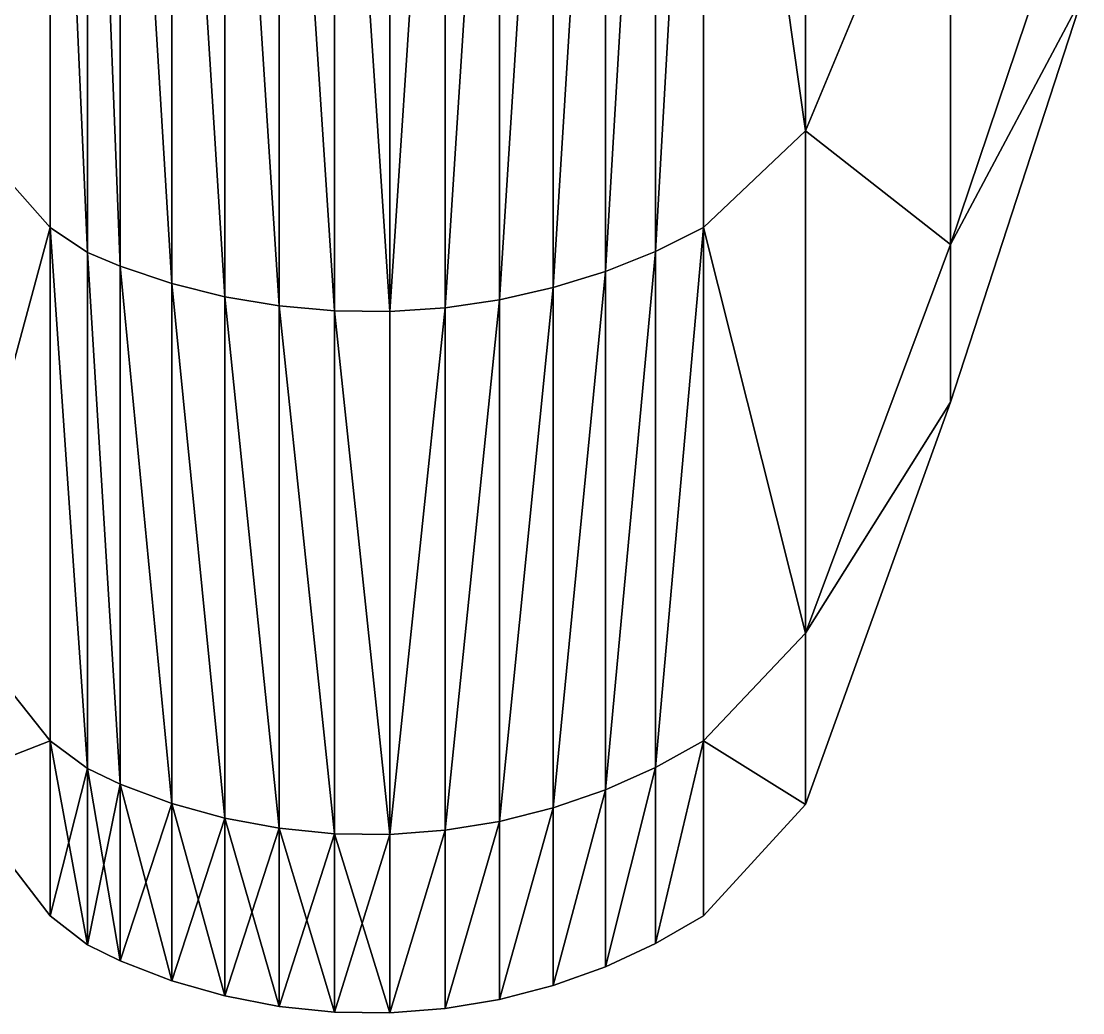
# Model space of a CAD drawing. Header units: metres. Extents: x 0.051 to 0.275, y 0.457 to 0.792.
# Drawn here: x 0.2218 to 0.2558, y 0.457 to 0.48873 of the extents above; entities that cross this region are included whole.
import ezdxf

# ---------------------------------------------------------------- set-up
doc = ezdxf.new("R2010")
doc.units = ezdxf.units.M

msp = doc.modelspace()

# ---------------------------------------------------------------- meshes
at = {"layer": 'Group#3'}
mesh = msp.add_polyface(dxfattribs=at)
corners = [(0.246926, 0.510794, 0.064034), (0.25157, 0.496374, 0.103801), (0.246926, 0.485221, 0.097362), (0.25157, 0.5199, 0.073141)]
mesh.append_faces([[corners[k] for k in face] for face in [(0, 1, 2), (1, 0, 3)]], dxfattribs={"vtx0": -1})
mesh = msp.add_polyface(dxfattribs=at)
corners = [(0.25157, 0.496374, 0.251841), (0.246926, 0.510794, 0.291607), (0.246926, 0.485221, 0.25828), (0.25157, 0.5199, 0.282501)]
mesh.append_faces([[corners[k] for k in face] for face in [(0, 1, 2), (1, 0, 3)]], dxfattribs={"vtx0": -1})
mesh = msp.add_polyface(dxfattribs=at)
corners = [(0.219411, 0.485872, 0.097738), (0.222723, 0.508273, 0.061514), (0.222723, 0.482134, 0.095579), (0.219411, 0.511326, 0.064566)]
mesh.append_faces([[corners[k] for k in face] for face in [(0, 1, 2), (1, 0, 3)]], dxfattribs={"vtx0": -1})
mesh = msp.add_polyface(dxfattribs=at)
corners = [(0.222723, 0.508273, 0.294128), (0.219411, 0.485872, 0.257903), (0.222723, 0.482134, 0.260062), (0.219411, 0.511326, 0.291075)]
mesh.append_faces([[corners[k] for k in face] for face in [(0, 1, 2), (1, 0, 3)]], dxfattribs={"vtx0": -1})
mesh = msp.add_polyface(dxfattribs=at)
corners = [(0.243659, 0.508273, 0.061514), (0.246926, 0.485221, 0.097362), (0.243659, 0.482134, 0.095579), (0.246926, 0.510794, 0.064034)]
mesh.append_faces([[corners[k] for k in face] for face in [(0, 1, 2), (1, 0, 3)]], dxfattribs={"vtx0": -1})
mesh = msp.add_polyface(dxfattribs=at)
corners = [(0.246926, 0.485221, 0.25828), (0.243659, 0.508273, 0.294128), (0.243659, 0.482134, 0.260062), (0.246926, 0.510794, 0.291607)]
mesh.append_faces([[corners[k] for k in face] for face in [(0, 1, 2), (1, 0, 3)]], dxfattribs={"vtx0": -1})
mesh = msp.add_polyface(dxfattribs=at)
corners = [(0.223928, 0.481333, 0.095117), (0.222723, 0.508273, 0.061514), (0.223928, 0.507619, 0.06086), (0.222723, 0.482134, 0.095579)]
mesh.append_faces([[corners[k] for k in face] for face in [(0, 1, 2), (1, 0, 3)]], dxfattribs={"vtx0": -1})
mesh = msp.add_polyface(dxfattribs=at)
corners = [(0.223928, 0.481333, 0.260524), (0.222723, 0.508273, 0.294128), (0.222723, 0.482134, 0.260062), (0.223928, 0.507619, 0.294781)]
mesh.append_faces([[corners[k] for k in face] for face in [(0, 1, 2), (1, 0, 3)]], dxfattribs={"vtx0": -1})
mesh = msp.add_polyface(dxfattribs=at)
corners = [(0.243659, 0.508273, 0.061514), (0.242121, 0.481368, 0.095137), (0.242121, 0.507648, 0.060888), (0.243659, 0.482134, 0.095579)]
mesh.append_faces([[corners[k] for k in face] for face in [(0, 1, 2), (1, 0, 3)]], dxfattribs={"vtx0": -1})
mesh = msp.add_polyface(dxfattribs=at)
corners = [(0.243659, 0.508273, 0.294128), (0.242121, 0.481368, 0.260504), (0.243659, 0.482134, 0.260062), (0.242121, 0.507648, 0.294753)]
mesh.append_faces([[corners[k] for k in face] for face in [(0, 1, 2), (1, 0, 3)]], dxfattribs={"vtx0": -1})
mesh = msp.add_polyface(dxfattribs=at)
corners = [(0.242121, 0.507648, 0.060888), (0.240511, 0.480724, 0.094765), (0.240511, 0.507122, 0.060362), (0.242121, 0.481368, 0.095137)]
mesh.append_faces([[corners[k] for k in face] for face in [(0, 1, 2), (1, 0, 3)]], dxfattribs={"vtx0": -1})
mesh = msp.add_polyface(dxfattribs=at)
corners = [(0.242121, 0.507648, 0.294753), (0.240511, 0.480724, 0.260876), (0.242121, 0.481368, 0.260504), (0.240511, 0.507122, 0.295279)]
mesh.append_faces([[corners[k] for k in face] for face in [(0, 1, 2), (1, 0, 3)]], dxfattribs={"vtx0": -1})
mesh = msp.add_polyface(dxfattribs=at)
corners = [(0.25157, 0.496374, 0.103801), (0.255802, 0.494161, 0.142875), (0.25157, 0.481584, 0.139505), (0.255802, 0.507649, 0.110311)]
mesh.append_faces([[corners[k] for k in face] for face in [(0, 1, 2), (1, 0, 3)]], dxfattribs={"vtx0": -1})
mesh = msp.add_polyface(dxfattribs=at)
corners = [(0.255802, 0.494161, 0.212766), (0.25157, 0.496374, 0.251841), (0.25157, 0.481584, 0.216136), (0.255802, 0.507649, 0.245331)]
mesh.append_faces([[corners[k] for k in face] for face in [(0, 1, 2), (1, 0, 3)]], dxfattribs={"vtx0": -1})
mesh = msp.add_polyface(dxfattribs=at)
corners = [(0.224967, 0.48089, 0.094861), (0.223928, 0.507619, 0.06086), (0.224967, 0.507257, 0.060498), (0.223928, 0.481333, 0.095117)]
mesh.append_faces([[corners[k] for k in face] for face in [(0, 1, 2), (1, 0, 3)]], dxfattribs={"vtx0": -1})
mesh = msp.add_polyface(dxfattribs=at)
corners = [(0.224967, 0.48089, 0.26078), (0.223928, 0.507619, 0.294781), (0.223928, 0.481333, 0.260524), (0.224967, 0.507257, 0.295143)]
mesh.append_faces([[corners[k] for k in face] for face in [(0, 1, 2), (1, 0, 3)]], dxfattribs={"vtx0": -1})
mesh = msp.add_polyface(dxfattribs=at)
corners = [(0.226622, 0.480337, 0.094542), (0.224967, 0.507257, 0.060498), (0.226622, 0.506806, 0.060046), (0.224967, 0.48089, 0.094861)]
mesh.append_faces([[corners[k] for k in face] for face in [(0, 1, 2), (1, 0, 3)]], dxfattribs={"vtx0": -1})
mesh = msp.add_polyface(dxfattribs=at)
corners = [(0.226622, 0.480337, 0.2611), (0.224967, 0.507257, 0.295143), (0.224967, 0.48089, 0.26078), (0.226622, 0.506806, 0.295595)]
mesh.append_faces([[corners[k] for k in face] for face in [(0, 1, 2), (1, 0, 3)]], dxfattribs={"vtx0": -1})
mesh = msp.add_polyface(dxfattribs=at)
corners = [(0.240511, 0.507122, 0.060362), (0.238841, 0.480206, 0.094466), (0.238841, 0.506699, 0.05994), (0.240511, 0.480724, 0.094765)]
mesh.append_faces([[corners[k] for k in face] for face in [(0, 1, 2), (1, 0, 3)]], dxfattribs={"vtx0": -1})
mesh = msp.add_polyface(dxfattribs=at)
corners = [(0.240511, 0.507122, 0.295279), (0.238841, 0.480206, 0.261175), (0.240511, 0.480724, 0.260876), (0.238841, 0.506699, 0.295702)]
mesh.append_faces([[corners[k] for k in face] for face in [(0, 1, 2), (1, 0, 3)]], dxfattribs={"vtx0": -1})
mesh = msp.add_polyface(dxfattribs=at)
corners = [(0.228327, 0.479913, 0.094297), (0.226622, 0.506806, 0.060046), (0.228327, 0.50646, 0.0597), (0.226622, 0.480337, 0.094542)]
mesh.append_faces([[corners[k] for k in face] for face in [(0, 1, 2), (1, 0, 3)]], dxfattribs={"vtx0": -1})
mesh = msp.add_polyface(dxfattribs=at)
corners = [(0.228327, 0.479913, 0.261344), (0.226622, 0.506806, 0.295595), (0.226622, 0.480337, 0.2611), (0.228327, 0.50646, 0.295941)]
mesh.append_faces([[corners[k] for k in face] for face in [(0, 1, 2), (1, 0, 3)]], dxfattribs={"vtx0": -1})
mesh = msp.add_polyface(dxfattribs=at)
corners = [(0.238841, 0.506699, 0.05994), (0.237125, 0.479819, 0.094243), (0.237125, 0.506383, 0.059624), (0.238841, 0.480206, 0.094466)]
mesh.append_faces([[corners[k] for k in face] for face in [(0, 1, 2), (1, 0, 3)]], dxfattribs={"vtx0": -1})
mesh = msp.add_polyface(dxfattribs=at)
corners = [(0.238841, 0.506699, 0.295702), (0.237125, 0.479819, 0.261399), (0.238841, 0.480206, 0.261175), (0.237125, 0.506383, 0.296018)]
mesh.append_faces([[corners[k] for k in face] for face in [(0, 1, 2), (1, 0, 3)]], dxfattribs={"vtx0": -1})
mesh = msp.add_polyface(dxfattribs=at)
corners = [(0.230068, 0.479622, 0.094129), (0.228327, 0.50646, 0.0597), (0.230068, 0.506222, 0.059463), (0.228327, 0.479913, 0.094297)]
mesh.append_faces([[corners[k] for k in face] for face in [(0, 1, 2), (1, 0, 3)]], dxfattribs={"vtx0": -1})
mesh = msp.add_polyface(dxfattribs=at)
corners = [(0.230068, 0.479622, 0.261512), (0.228327, 0.50646, 0.295941), (0.228327, 0.479913, 0.261344), (0.230068, 0.506222, 0.296178)]
mesh.append_faces([[corners[k] for k in face] for face in [(0, 1, 2), (1, 0, 3)]], dxfattribs={"vtx0": -1})
mesh = msp.add_polyface(dxfattribs=at)
corners = [(0.237125, 0.506383, 0.059624), (0.235375, 0.479565, 0.094096), (0.235375, 0.506176, 0.059417), (0.237125, 0.479819, 0.094243)]
mesh.append_faces([[corners[k] for k in face] for face in [(0, 1, 2), (1, 0, 3)]], dxfattribs={"vtx0": -1})
mesh = msp.add_polyface(dxfattribs=at)
corners = [(0.237125, 0.506383, 0.296018), (0.235375, 0.479565, 0.261545), (0.237125, 0.479819, 0.261399), (0.235375, 0.506176, 0.296225)]
mesh.append_faces([[corners[k] for k in face] for face in [(0, 1, 2), (1, 0, 3)]], dxfattribs={"vtx0": -1})
mesh = msp.add_polyface(dxfattribs=at)
corners = [(0.231833, 0.479467, 0.094039), (0.230068, 0.506222, 0.059463), (0.231833, 0.506095, 0.059336), (0.230068, 0.479622, 0.094129)]
mesh.append_faces([[corners[k] for k in face] for face in [(0, 1, 2), (1, 0, 3)]], dxfattribs={"vtx0": -1})
mesh = msp.add_polyface(dxfattribs=at)
corners = [(0.231833, 0.479467, 0.261602), (0.230068, 0.506222, 0.296178), (0.230068, 0.479622, 0.261512), (0.231833, 0.506095, 0.296305)]
mesh.append_faces([[corners[k] for k in face] for face in [(0, 1, 2), (1, 0, 3)]], dxfattribs={"vtx0": -1})
mesh = msp.add_polyface(dxfattribs=at)
corners = [(0.233607, 0.479448, 0.094028), (0.231833, 0.506095, 0.059336), (0.233607, 0.50608, 0.059321), (0.231833, 0.479467, 0.094039)]
mesh.append_faces([[corners[k] for k in face] for face in [(0, 1, 2), (1, 0, 3)]], dxfattribs={"vtx0": -1})
mesh = msp.add_polyface(dxfattribs=at)
corners = [(0.233607, 0.479448, 0.261613), (0.231833, 0.506095, 0.296305), (0.231833, 0.479467, 0.261602), (0.233607, 0.50608, 0.296321)]
mesh.append_faces([[corners[k] for k in face] for face in [(0, 1, 2), (1, 0, 3)]], dxfattribs={"vtx0": -1})
mesh = msp.add_polyface(dxfattribs=at)
corners = [(0.235375, 0.506176, 0.059417), (0.233607, 0.479448, 0.094028), (0.233607, 0.50608, 0.059321), (0.235375, 0.479565, 0.094096)]
mesh.append_faces([[corners[k] for k in face] for face in [(0, 1, 2), (1, 0, 3)]], dxfattribs={"vtx0": -1})
mesh = msp.add_polyface(dxfattribs=at)
corners = [(0.235375, 0.506176, 0.296225), (0.233607, 0.479448, 0.261613), (0.235375, 0.479565, 0.261545), (0.233607, 0.50608, 0.296321)]
mesh.append_faces([[corners[k] for k in face] for face in [(0, 1, 2), (1, 0, 3)]], dxfattribs={"vtx0": -1})
mesh = msp.add_polyface(dxfattribs=at)
corners = [(0.246926, 0.485221, 0.097362), (0.25157, 0.481584, 0.139505), (0.246926, 0.469145, 0.136172), (0.25157, 0.496374, 0.103801)]
mesh.append_faces([[corners[k] for k in face] for face in [(0, 1, 2), (1, 0, 3)]], dxfattribs={"vtx0": -1})
mesh = msp.add_polyface(dxfattribs=at)
corners = [(0.25157, 0.481584, 0.216136), (0.246926, 0.485221, 0.25828), (0.246926, 0.469145, 0.219469), (0.25157, 0.496374, 0.251841)]
mesh.append_faces([[corners[k] for k in face] for face in [(0, 1, 2), (1, 0, 3)]], dxfattribs={"vtx0": -1})
mesh = msp.add_polyface(dxfattribs=at)
corners = [(0.25157, 0.481584, 0.139505), (0.255802, 0.48956, 0.177821), (0.25157, 0.47654, 0.177821), (0.255802, 0.494161, 0.142875)]
mesh.append_faces([[corners[k] for k in face] for face in [(0, 1, 2), (1, 0, 3)]], dxfattribs={"vtx0": -1})
mesh = msp.add_polyface(dxfattribs=at)
corners = [(0.255802, 0.48956, 0.177821), (0.25157, 0.481584, 0.216136), (0.25157, 0.47654, 0.177821), (0.255802, 0.494161, 0.212766)]
mesh.append_faces([[corners[k] for k in face] for face in [(0, 1, 2), (1, 0, 3)]], dxfattribs={"vtx0": -1})
mesh = msp.add_polyface(dxfattribs=at)
corners = [(0.219411, 0.469872, 0.136367), (0.222723, 0.482134, 0.095579), (0.222723, 0.465702, 0.135249), (0.219411, 0.485872, 0.097738)]
mesh.append_faces([[corners[k] for k in face] for face in [(0, 1, 2), (1, 0, 3)]], dxfattribs={"vtx0": -1})
mesh = msp.add_polyface(dxfattribs=at)
corners = [(0.222723, 0.482134, 0.260062), (0.219411, 0.469872, 0.219275), (0.222723, 0.465702, 0.220392), (0.219411, 0.485872, 0.257903)]
mesh.append_faces([[corners[k] for k in face] for face in [(0, 1, 2), (1, 0, 3)]], dxfattribs={"vtx0": -1})
mesh = msp.add_polyface(dxfattribs=at)
corners = [(0.243659, 0.482134, 0.095579), (0.246926, 0.469145, 0.136172), (0.243659, 0.465702, 0.135249), (0.246926, 0.485221, 0.097362)]
mesh.append_faces([[corners[k] for k in face] for face in [(0, 1, 2), (1, 0, 3)]], dxfattribs={"vtx0": -1})
mesh = msp.add_polyface(dxfattribs=at)
corners = [(0.246926, 0.469145, 0.219469), (0.243659, 0.482134, 0.260062), (0.243659, 0.465702, 0.220392), (0.246926, 0.485221, 0.25828)]
mesh.append_faces([[corners[k] for k in face] for face in [(0, 1, 2), (1, 0, 3)]], dxfattribs={"vtx0": -1})
mesh = msp.add_polyface(dxfattribs=at)
corners = [(0.223928, 0.464809, 0.13501), (0.222723, 0.482134, 0.095579), (0.223928, 0.481333, 0.095117), (0.222723, 0.465702, 0.135249)]
mesh.append_faces([[corners[k] for k in face] for face in [(0, 1, 2), (1, 0, 3)]], dxfattribs={"vtx0": -1})
mesh = msp.add_polyface(dxfattribs=at)
corners = [(0.223928, 0.464809, 0.220631), (0.222723, 0.482134, 0.260062), (0.222723, 0.465702, 0.220392), (0.223928, 0.481333, 0.260524)]
mesh.append_faces([[corners[k] for k in face] for face in [(0, 1, 2), (1, 0, 3)]], dxfattribs={"vtx0": -1})
mesh = msp.add_polyface(dxfattribs=at)
corners = [(0.243659, 0.482134, 0.095579), (0.242121, 0.464848, 0.13502), (0.242121, 0.481368, 0.095137), (0.243659, 0.465702, 0.135249)]
mesh.append_faces([[corners[k] for k in face] for face in [(0, 1, 2), (1, 0, 3)]], dxfattribs={"vtx0": -1})
mesh = msp.add_polyface(dxfattribs=at)
corners = [(0.243659, 0.482134, 0.260062), (0.242121, 0.464848, 0.220621), (0.243659, 0.465702, 0.220392), (0.242121, 0.481368, 0.260504)]
mesh.append_faces([[corners[k] for k in face] for face in [(0, 1, 2), (1, 0, 3)]], dxfattribs={"vtx0": -1})
mesh = msp.add_polyface(dxfattribs=at)
corners = [(0.25157, 0.47654, 0.177821), (0.246926, 0.469145, 0.219469), (0.246926, 0.463662, 0.177821), (0.25157, 0.481584, 0.216136)]
mesh.append_faces([[corners[k] for k in face] for face in [(0, 1, 2), (1, 0, 3)]], dxfattribs={"vtx0": -1})
mesh = msp.add_polyface(dxfattribs=at)
corners = [(0.246926, 0.469145, 0.136172), (0.25157, 0.47654, 0.177821), (0.246926, 0.463662, 0.177821), (0.25157, 0.481584, 0.139505)]
mesh.append_faces([[corners[k] for k in face] for face in [(0, 1, 2), (1, 0, 3)]], dxfattribs={"vtx0": -1})
mesh = msp.add_polyface(dxfattribs=at)
corners = [(0.224967, 0.464315, 0.134878), (0.223928, 0.481333, 0.095117), (0.224967, 0.48089, 0.094861), (0.223928, 0.464809, 0.13501)]
mesh.append_faces([[corners[k] for k in face] for face in [(0, 1, 2), (1, 0, 3)]], dxfattribs={"vtx0": -1})
mesh = msp.add_polyface(dxfattribs=at)
corners = [(0.224967, 0.464315, 0.220764), (0.223928, 0.481333, 0.260524), (0.223928, 0.464809, 0.220631), (0.224967, 0.48089, 0.26078)]
mesh.append_faces([[corners[k] for k in face] for face in [(0, 1, 2), (1, 0, 3)]], dxfattribs={"vtx0": -1})
mesh = msp.add_polyface(dxfattribs=at)
corners = [(0.242121, 0.481368, 0.095137), (0.240511, 0.464129, 0.134828), (0.240511, 0.480724, 0.094765), (0.242121, 0.464848, 0.13502)]
mesh.append_faces([[corners[k] for k in face] for face in [(0, 1, 2), (1, 0, 3)]], dxfattribs={"vtx0": -1})
mesh = msp.add_polyface(dxfattribs=at)
corners = [(0.242121, 0.481368, 0.260504), (0.240511, 0.464129, 0.220813), (0.242121, 0.464848, 0.220621), (0.240511, 0.480724, 0.260876)]
mesh.append_faces([[corners[k] for k in face] for face in [(0, 1, 2), (1, 0, 3)]], dxfattribs={"vtx0": -1})
mesh = msp.add_polyface(dxfattribs=at)
corners = [(0.226622, 0.463697, 0.134712), (0.224967, 0.48089, 0.094861), (0.226622, 0.480337, 0.094542), (0.224967, 0.464315, 0.134878)]
mesh.append_faces([[corners[k] for k in face] for face in [(0, 1, 2), (1, 0, 3)]], dxfattribs={"vtx0": -1})
mesh = msp.add_polyface(dxfattribs=at)
corners = [(0.226622, 0.463697, 0.220929), (0.224967, 0.48089, 0.26078), (0.224967, 0.464315, 0.220764), (0.226622, 0.480337, 0.2611)]
mesh.append_faces([[corners[k] for k in face] for face in [(0, 1, 2), (1, 0, 3)]], dxfattribs={"vtx0": -1})
mesh = msp.add_polyface(dxfattribs=at)
corners = [(0.240511, 0.480724, 0.094765), (0.238841, 0.463551, 0.134673), (0.238841, 0.480206, 0.094466), (0.240511, 0.464129, 0.134828)]
mesh.append_faces([[corners[k] for k in face] for face in [(0, 1, 2), (1, 0, 3)]], dxfattribs={"vtx0": -1})
mesh = msp.add_polyface(dxfattribs=at)
corners = [(0.240511, 0.480724, 0.260876), (0.238841, 0.463551, 0.220968), (0.240511, 0.464129, 0.220813), (0.238841, 0.480206, 0.261175)]
mesh.append_faces([[corners[k] for k in face] for face in [(0, 1, 2), (1, 0, 3)]], dxfattribs={"vtx0": -1})
mesh = msp.add_polyface(dxfattribs=at)
corners = [(0.228327, 0.463225, 0.134586), (0.226622, 0.480337, 0.094542), (0.228327, 0.479913, 0.094297), (0.226622, 0.463697, 0.134712)]
mesh.append_faces([[corners[k] for k in face] for face in [(0, 1, 2), (1, 0, 3)]], dxfattribs={"vtx0": -1})
mesh = msp.add_polyface(dxfattribs=at)
corners = [(0.228327, 0.463225, 0.221056), (0.226622, 0.480337, 0.2611), (0.226622, 0.463697, 0.220929), (0.228327, 0.479913, 0.261344)]
mesh.append_faces([[corners[k] for k in face] for face in [(0, 1, 2), (1, 0, 3)]], dxfattribs={"vtx0": -1})
mesh = msp.add_polyface(dxfattribs=at)
corners = [(0.238841, 0.480206, 0.094466), (0.237125, 0.46312, 0.134558), (0.237125, 0.479819, 0.094243), (0.238841, 0.463551, 0.134673)]
mesh.append_faces([[corners[k] for k in face] for face in [(0, 1, 2), (1, 0, 3)]], dxfattribs={"vtx0": -1})
mesh = msp.add_polyface(dxfattribs=at)
corners = [(0.238841, 0.480206, 0.261175), (0.237125, 0.46312, 0.221084), (0.238841, 0.463551, 0.220968), (0.237125, 0.479819, 0.261399)]
mesh.append_faces([[corners[k] for k in face] for face in [(0, 1, 2), (1, 0, 3)]], dxfattribs={"vtx0": -1})
mesh = msp.add_polyface(dxfattribs=at)
corners = [(0.230068, 0.4629, 0.134499), (0.228327, 0.479913, 0.094297), (0.230068, 0.479622, 0.094129), (0.228327, 0.463225, 0.134586)]
mesh.append_faces([[corners[k] for k in face] for face in [(0, 1, 2), (1, 0, 3)]], dxfattribs={"vtx0": -1})
mesh = msp.add_polyface(dxfattribs=at)
corners = [(0.230068, 0.4629, 0.221143), (0.228327, 0.479913, 0.261344), (0.228327, 0.463225, 0.221056), (0.230068, 0.479622, 0.261512)]
mesh.append_faces([[corners[k] for k in face] for face in [(0, 1, 2), (1, 0, 3)]], dxfattribs={"vtx0": -1})
mesh = msp.add_polyface(dxfattribs=at)
corners = [(0.237125, 0.479819, 0.094243), (0.235375, 0.462837, 0.134482), (0.235375, 0.479565, 0.094096), (0.237125, 0.46312, 0.134558)]
mesh.append_faces([[corners[k] for k in face] for face in [(0, 1, 2), (1, 0, 3)]], dxfattribs={"vtx0": -1})
mesh = msp.add_polyface(dxfattribs=at)
corners = [(0.237125, 0.479819, 0.261399), (0.235375, 0.462837, 0.22116), (0.237125, 0.46312, 0.221084), (0.235375, 0.479565, 0.261545)]
mesh.append_faces([[corners[k] for k in face] for face in [(0, 1, 2), (1, 0, 3)]], dxfattribs={"vtx0": -1})
mesh = msp.add_polyface(dxfattribs=at)
corners = [(0.231833, 0.462727, 0.134452), (0.230068, 0.479622, 0.094129), (0.231833, 0.479467, 0.094039), (0.230068, 0.4629, 0.134499)]
mesh.append_faces([[corners[k] for k in face] for face in [(0, 1, 2), (1, 0, 3)]], dxfattribs={"vtx0": -1})
mesh = msp.add_polyface(dxfattribs=at)
corners = [(0.231833, 0.462727, 0.221189), (0.230068, 0.479622, 0.261512), (0.230068, 0.4629, 0.221143), (0.231833, 0.479467, 0.261602)]
mesh.append_faces([[corners[k] for k in face] for face in [(0, 1, 2), (1, 0, 3)]], dxfattribs={"vtx0": -1})
mesh = msp.add_polyface(dxfattribs=at)
corners = [(0.233607, 0.462706, 0.134447), (0.231833, 0.479467, 0.094039), (0.233607, 0.479448, 0.094028), (0.231833, 0.462727, 0.134452)]
mesh.append_faces([[corners[k] for k in face] for face in [(0, 1, 2), (1, 0, 3)]], dxfattribs={"vtx0": -1})
mesh = msp.add_polyface(dxfattribs=at)
corners = [(0.233607, 0.462706, 0.221195), (0.231833, 0.479467, 0.261602), (0.231833, 0.462727, 0.221189), (0.233607, 0.479448, 0.261613)]
mesh.append_faces([[corners[k] for k in face] for face in [(0, 1, 2), (1, 0, 3)]], dxfattribs={"vtx0": -1})
mesh = msp.add_polyface(dxfattribs=at)
corners = [(0.235375, 0.479565, 0.094096), (0.233607, 0.462706, 0.134447), (0.233607, 0.479448, 0.094028), (0.235375, 0.462837, 0.134482)]
mesh.append_faces([[corners[k] for k in face] for face in [(0, 1, 2), (1, 0, 3)]], dxfattribs={"vtx0": -1})
mesh = msp.add_polyface(dxfattribs=at)
corners = [(0.235375, 0.479565, 0.261545), (0.233607, 0.462706, 0.221195), (0.235375, 0.462837, 0.22116), (0.233607, 0.479448, 0.261613)]
mesh.append_faces([[corners[k] for k in face] for face in [(0, 1, 2), (1, 0, 3)]], dxfattribs={"vtx0": -1})
mesh = msp.add_polyface(dxfattribs=at)
corners = [(0.219411, 0.464414, 0.177821), (0.222723, 0.465702, 0.135249), (0.222723, 0.460097, 0.177821), (0.219411, 0.469872, 0.136367)]
mesh.append_faces([[corners[k] for k in face] for face in [(0, 1, 2), (1, 0, 3)]], dxfattribs={"vtx0": -1})
mesh = msp.add_polyface(dxfattribs=at)
corners = [(0.222723, 0.465702, 0.220392), (0.219411, 0.464414, 0.177821), (0.222723, 0.460097, 0.177821), (0.219411, 0.469872, 0.219275)]
mesh.append_faces([[corners[k] for k in face] for face in [(0, 1, 2), (1, 0, 3)]], dxfattribs={"vtx0": -1})
mesh = msp.add_polyface(dxfattribs=at)
corners = [(0.243659, 0.465702, 0.135249), (0.246926, 0.463662, 0.177821), (0.243659, 0.460097, 0.177821), (0.246926, 0.469145, 0.136172)]
mesh.append_faces([[corners[k] for k in face] for face in [(0, 1, 2), (1, 0, 3)]], dxfattribs={"vtx0": -1})
mesh = msp.add_polyface(dxfattribs=at)
corners = [(0.246926, 0.463662, 0.177821), (0.243659, 0.465702, 0.220392), (0.243659, 0.460097, 0.177821), (0.246926, 0.469145, 0.219469)]
mesh.append_faces([[corners[k] for k in face] for face in [(0, 1, 2), (1, 0, 3)]], dxfattribs={"vtx0": -1})
mesh = msp.add_polyface(dxfattribs=at)
corners = [(0.223928, 0.459173, 0.177821), (0.222723, 0.465702, 0.135249), (0.223928, 0.464809, 0.13501), (0.222723, 0.460097, 0.177821)]
mesh.append_faces([[corners[k] for k in face] for face in [(0, 1, 2), (1, 0, 3)]], dxfattribs={"vtx0": -1})
mesh = msp.add_polyface(dxfattribs=at)
corners = [(0.223928, 0.464809, 0.220631), (0.222723, 0.460097, 0.177821), (0.223928, 0.459173, 0.177821), (0.222723, 0.465702, 0.220392)]
mesh.append_faces([[corners[k] for k in face] for face in [(0, 1, 2), (1, 0, 3)]], dxfattribs={"vtx0": -1})
mesh = msp.add_polyface(dxfattribs=at)
corners = [(0.243659, 0.465702, 0.135249), (0.242121, 0.459213, 0.177821), (0.242121, 0.464848, 0.13502), (0.243659, 0.460097, 0.177821)]
mesh.append_faces([[corners[k] for k in face] for face in [(0, 1, 2), (1, 0, 3)]], dxfattribs={"vtx0": -1})
mesh = msp.add_polyface(dxfattribs=at)
corners = [(0.243659, 0.465702, 0.220392), (0.242121, 0.459213, 0.177821), (0.243659, 0.460097, 0.177821), (0.242121, 0.464848, 0.220621)]
mesh.append_faces([[corners[k] for k in face] for face in [(0, 1, 2), (1, 0, 3)]], dxfattribs={"vtx0": -1})
mesh = msp.add_polyface(dxfattribs=at)
corners = [(0.224967, 0.458661, 0.177821), (0.223928, 0.464809, 0.13501), (0.224967, 0.464315, 0.134878), (0.223928, 0.459173, 0.177821)]
mesh.append_faces([[corners[k] for k in face] for face in [(0, 1, 2), (1, 0, 3)]], dxfattribs={"vtx0": -1})
mesh = msp.add_polyface(dxfattribs=at)
corners = [(0.224967, 0.464315, 0.220764), (0.223928, 0.459173, 0.177821), (0.224967, 0.458661, 0.177821), (0.223928, 0.464809, 0.220631)]
mesh.append_faces([[corners[k] for k in face] for face in [(0, 1, 2), (1, 0, 3)]], dxfattribs={"vtx0": -1})
mesh = msp.add_polyface(dxfattribs=at)
corners = [(0.242121, 0.464848, 0.13502), (0.240511, 0.458469, 0.177821), (0.240511, 0.464129, 0.134828), (0.242121, 0.459213, 0.177821)]
mesh.append_faces([[corners[k] for k in face] for face in [(0, 1, 2), (1, 0, 3)]], dxfattribs={"vtx0": -1})
mesh = msp.add_polyface(dxfattribs=at)
corners = [(0.242121, 0.464848, 0.220621), (0.240511, 0.458469, 0.177821), (0.242121, 0.459213, 0.177821), (0.240511, 0.464129, 0.220813)]
mesh.append_faces([[corners[k] for k in face] for face in [(0, 1, 2), (1, 0, 3)]], dxfattribs={"vtx0": -1})
mesh = msp.add_polyface(dxfattribs=at)
corners = [(0.226622, 0.458022, 0.177821), (0.224967, 0.464315, 0.134878), (0.226622, 0.463697, 0.134712), (0.224967, 0.458661, 0.177821)]
mesh.append_faces([[corners[k] for k in face] for face in [(0, 1, 2), (1, 0, 3)]], dxfattribs={"vtx0": -1})
mesh = msp.add_polyface(dxfattribs=at)
corners = [(0.226622, 0.463697, 0.220929), (0.224967, 0.458661, 0.177821), (0.226622, 0.458022, 0.177821), (0.224967, 0.464315, 0.220764)]
mesh.append_faces([[corners[k] for k in face] for face in [(0, 1, 2), (1, 0, 3)]], dxfattribs={"vtx0": -1})
mesh = msp.add_polyface(dxfattribs=at)
corners = [(0.240511, 0.464129, 0.134828), (0.238841, 0.457871, 0.177821), (0.238841, 0.463551, 0.134673), (0.240511, 0.458469, 0.177821)]
mesh.append_faces([[corners[k] for k in face] for face in [(0, 1, 2), (1, 0, 3)]], dxfattribs={"vtx0": -1})
mesh = msp.add_polyface(dxfattribs=at)
corners = [(0.240511, 0.464129, 0.220813), (0.238841, 0.457871, 0.177821), (0.240511, 0.458469, 0.177821), (0.238841, 0.463551, 0.220968)]
mesh.append_faces([[corners[k] for k in face] for face in [(0, 1, 2), (1, 0, 3)]], dxfattribs={"vtx0": -1})
mesh = msp.add_polyface(dxfattribs=at)
corners = [(0.228327, 0.457533, 0.177821), (0.226622, 0.463697, 0.134712), (0.228327, 0.463225, 0.134586), (0.226622, 0.458022, 0.177821)]
mesh.append_faces([[corners[k] for k in face] for face in [(0, 1, 2), (1, 0, 3)]], dxfattribs={"vtx0": -1})
mesh = msp.add_polyface(dxfattribs=at)
corners = [(0.228327, 0.463225, 0.221056), (0.226622, 0.458022, 0.177821), (0.228327, 0.457533, 0.177821), (0.226622, 0.463697, 0.220929)]
mesh.append_faces([[corners[k] for k in face] for face in [(0, 1, 2), (1, 0, 3)]], dxfattribs={"vtx0": -1})
mesh = msp.add_polyface(dxfattribs=at)
corners = [(0.238841, 0.463551, 0.134673), (0.237125, 0.457424, 0.177821), (0.237125, 0.46312, 0.134558), (0.238841, 0.457871, 0.177821)]
mesh.append_faces([[corners[k] for k in face] for face in [(0, 1, 2), (1, 0, 3)]], dxfattribs={"vtx0": -1})
mesh = msp.add_polyface(dxfattribs=at)
corners = [(0.238841, 0.463551, 0.220968), (0.237125, 0.457424, 0.177821), (0.238841, 0.457871, 0.177821), (0.237125, 0.46312, 0.221084)]
mesh.append_faces([[corners[k] for k in face] for face in [(0, 1, 2), (1, 0, 3)]], dxfattribs={"vtx0": -1})
mesh = msp.add_polyface(dxfattribs=at)
corners = [(0.230068, 0.457197, 0.177821), (0.228327, 0.463225, 0.134586), (0.230068, 0.4629, 0.134499), (0.228327, 0.457533, 0.177821)]
mesh.append_faces([[corners[k] for k in face] for face in [(0, 1, 2), (1, 0, 3)]], dxfattribs={"vtx0": -1})
mesh = msp.add_polyface(dxfattribs=at)
corners = [(0.230068, 0.4629, 0.221143), (0.228327, 0.457533, 0.177821), (0.230068, 0.457197, 0.177821), (0.228327, 0.463225, 0.221056)]
mesh.append_faces([[corners[k] for k in face] for face in [(0, 1, 2), (1, 0, 3)]], dxfattribs={"vtx0": -1})
mesh = msp.add_polyface(dxfattribs=at)
corners = [(0.237125, 0.46312, 0.134558), (0.235375, 0.457131, 0.177821), (0.235375, 0.462837, 0.134482), (0.237125, 0.457424, 0.177821)]
mesh.append_faces([[corners[k] for k in face] for face in [(0, 1, 2), (1, 0, 3)]], dxfattribs={"vtx0": -1})
mesh = msp.add_polyface(dxfattribs=at)
corners = [(0.237125, 0.46312, 0.221084), (0.235375, 0.457131, 0.177821), (0.237125, 0.457424, 0.177821), (0.235375, 0.462837, 0.22116)]
mesh.append_faces([[corners[k] for k in face] for face in [(0, 1, 2), (1, 0, 3)]], dxfattribs={"vtx0": -1})
mesh = msp.add_polyface(dxfattribs=at)
corners = [(0.231833, 0.457017, 0.177821), (0.230068, 0.4629, 0.134499), (0.231833, 0.462727, 0.134452), (0.230068, 0.457197, 0.177821)]
mesh.append_faces([[corners[k] for k in face] for face in [(0, 1, 2), (1, 0, 3)]], dxfattribs={"vtx0": -1})
mesh = msp.add_polyface(dxfattribs=at)
corners = [(0.231833, 0.462727, 0.221189), (0.230068, 0.457197, 0.177821), (0.231833, 0.457017, 0.177821), (0.230068, 0.4629, 0.221143)]
mesh.append_faces([[corners[k] for k in face] for face in [(0, 1, 2), (1, 0, 3)]], dxfattribs={"vtx0": -1})
mesh = msp.add_polyface(dxfattribs=at)
corners = [(0.235375, 0.462837, 0.134482), (0.233607, 0.456996, 0.177821), (0.233607, 0.462706, 0.134447), (0.235375, 0.457131, 0.177821)]
mesh.append_faces([[corners[k] for k in face] for face in [(0, 1, 2), (1, 0, 3)]], dxfattribs={"vtx0": -1})
mesh = msp.add_polyface(dxfattribs=at)
corners = [(0.235375, 0.462837, 0.22116), (0.233607, 0.456996, 0.177821), (0.235375, 0.457131, 0.177821), (0.233607, 0.462706, 0.221195)]
mesh.append_faces([[corners[k] for k in face] for face in [(0, 1, 2), (1, 0, 3)]], dxfattribs={"vtx0": -1})
mesh = msp.add_polyface(dxfattribs=at)
corners = [(0.233607, 0.456996, 0.177821), (0.231833, 0.462727, 0.134452), (0.233607, 0.462706, 0.134447), (0.231833, 0.457017, 0.177821)]
mesh.append_faces([[corners[k] for k in face] for face in [(0, 1, 2), (1, 0, 3)]], dxfattribs={"vtx0": -1})
mesh = msp.add_polyface(dxfattribs=at)
corners = [(0.233607, 0.462706, 0.221195), (0.231833, 0.457017, 0.177821), (0.233607, 0.456996, 0.177821), (0.231833, 0.462727, 0.221189)]
mesh.append_faces([[corners[k] for k in face] for face in [(0, 1, 2), (1, 0, 3)]], dxfattribs={"vtx0": -1})

doc.saveas('drawing.dxf')
